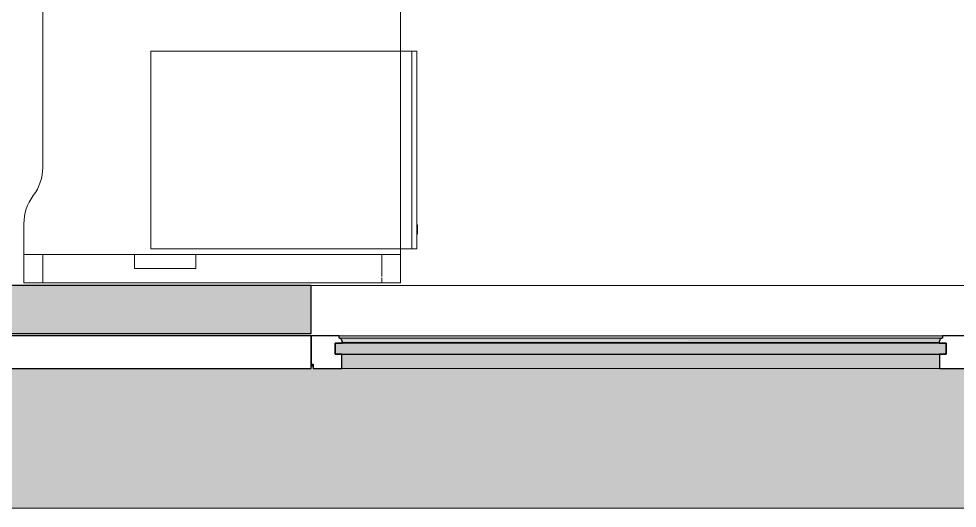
# Model space of a CAD drawing. Header units: millimetres. Extents: x 155927 to 326028, y -36033 to 97293.
# Drawn here: x 228238 to 230231, y 8897 to 9936 of the extents above; entities that cross this region are included whole.
import ezdxf

# ---------------------------------------------------------------- set-up
doc = ezdxf.new("R2010")
doc.units = ezdxf.units.MM
doc.header["$MEASUREMENT"] = 0
for name, color, linetype, lineweight in [('A-GLAZ', 7, 'CONTINUOUS', 9), ('A-WALL-PATT', 7, 'CONTINUOUS', 9), ('I-FURN', 8, 'CONTINUOUS', 9), ('I-WALL', 7, 'CONTINUOUS', 9)]:
    doc.layers.add(name, color=color, linetype=linetype, lineweight=lineweight)

msp = doc.modelspace()

# ---------------------------------------------------------------- hatches: boundary and pattern name
at = {"layer": 'A-GLAZ'}
h = msp.add_hatch(color=256, dxfattribs=at)
h.paths.add_polyline_path([(231142.8, 9202.6), (231142.8, 9262.5), (231140.8, 9262.5), (231140.8, 9202.6)], flags=0)
h.paths.add_polyline_path([(228922.4, 9255.8), (228919.6, 9257.5), (228920.9, 9256.4), (228922, 9255.9)], flags=0)
h.paths.add_polyline_path([(226222.4, 9255.8), (226219.6, 9257.5), (226220.9, 9256.4), (226222, 9255.9)], flags=0)
for points in [[(230196.8, 9257.5), (230199.6, 9257.5), (230199.6, 9262.5), (228918, 9262.5), (228918, 9257.5), (230195.8, 9257.5)], [(230193.8, 9252.6), (230195.6, 9256.2), (230195.8, 9257.5), (228920.9, 9257), (228923.6, 9253.9), (228924.3, 9252.6), (230193.4, 9252.6)], [(229663.3, 9248.6), (230192.4, 9248.6), (230193.6, 9252.6), (228924, 9251.5), (228925.3, 9248.6), (229056.7, 9248.6)], [(230207.6, 9223.6), (230207.6, 9247.5), (228910.1, 9247.5), (228910.1, 9223.6)], [(230193.6, 9193.6), (230193.6, 9223.6), (228924, 9223.6), (228924, 9193.6)], [(231140.8, 8896.6), (231142.8, 8896.6), (231142.8, 9198.3), (231140.8, 9198.3), (231140.8, 8967.6), (231074.8, 8967.6), (231074.8, 9198.3), (230254.5, 9198.3), (230254.5, 9193.6), (228863.2, 9193.6), (228863.2, 9198.3), (228858.8, 9198.3), (228858.8, 9193.6), (227558.8, 9193.6), (227558.8, 9198.3), (227554.5, 9198.3), (227554.5, 9193.6), (226163.2, 9193.6), (226163.2, 9198.3), (226158.8, 9198.3), (226158.8, 8933.6), (226058.8, 8933.6), (226058.8, 8896.6), (231074.8, 8896.6)]]:
    msp.add_hatch(color=256, dxfattribs=at).paths.add_polyline_path(points, flags=0)
h = msp.add_hatch(color=256, dxfattribs=at)
h.paths.add_polyline_path([(231142.8, 9198.3), (231142.8, 9200.4), (231140.8, 9200.4), (231140.8, 9198.3)], flags=0)
h.paths.add_polyline_path([(230254.5, 9198.3), (230258.8, 9198.3), (230258.8, 9200.4), (230254.5, 9200.4)], flags=0)
h.paths.add_polyline_path([(228858.8, 9198.3), (228863.2, 9198.3), (228863.2, 9200.4), (228858.8, 9200.4)], flags=0)
h.paths.add_polyline_path([(227554.5, 9198.3), (227558.8, 9198.3), (227558.8, 9200.4), (227554.5, 9200.4)], flags=0)
h.paths.add_polyline_path([(226158.8, 9198.3), (226163.2, 9198.3), (226163.2, 9200.4), (226158.8, 9200.4)], flags=0)
at = {"layer": 'A-WALL-PATT'}
for points in [[(228756.8, 9267.6), (228756.8, 9369.6), (227660.8, 9369.6), (227660.8, 9267.6), (228450.1, 9267.6)], [(228858.8, 9267.6), (228858.8, 9369.6), (228756.8, 9369.6), (228756.8, 9267.6)]]:
    msp.add_hatch(color=256, dxfattribs=at).paths.add_polyline_path(points, flags=0)

# ---------------------------------------------------------------- linework, layer by layer
at = {"layer": 'A-GLAZ', "lineweight": 30}
for p, q in [((228858.8, 9262.5), (227558.8, 9262.5)), ((228858.8, 9193.6), (228858.8, 9262.5)), ((228918, 9262.5), (228858.8, 9262.5)), ((228858.8, 9262.5), (228858.8, 9202.6)), ((228918, 9257.5), (228918, 9262.5)), ((228919.6, 9257.5), (228918, 9257.5)), ((230199.6, 9257.5), (230198.1, 9257.5)), ((230199.6, 9262.5), (230199.6, 9257.5)), ((230258.8, 9262.5), (230199.6, 9262.5)), ((228910.1, 9247.5), (228910.1, 9223.6)), ((230207.6, 9247.5), (228910.1, 9247.5)), ((228910.1, 9223.6), (228910.1, 9247.5)), ((228910.1, 9247.5), (228925.3, 9247.5)), ((228925.3, 9247.5), (228925.3, 9248.6)), ((230192.4, 9248.6), (230192.4, 9247.5)), ((230192.4, 9247.5), (230207.6, 9247.5)), ((230207.6, 9223.6), (230207.6, 9247.5)), ((230207.6, 9247.5), (230207.6, 9223.6)), ((228910.1, 9223.6), (230207.6, 9223.6)), ((228924, 9223.6), (228910.1, 9223.6)), ((228924, 9193.6), (228924, 9223.6)), ((230207.6, 9223.6), (230193.6, 9223.6)), ((230193.6, 9223.6), (230193.6, 9193.6)), ((227558.8, 9193.6), (228858.8, 9193.6)), ((228858.8, 9202.6), (228863.2, 9202.6)), ((228863.2, 9202.6), (228863.2, 9193.6)), ((228863.2, 9193.6), (228924, 9193.6)), ((230193.6, 9193.6), (230254.5, 9193.6))]:
    msp.add_line(p, q, dxfattribs=at)
at = {"layer": 'A-GLAZ'}
for p, q in [((230199.6, 9262.5), (228918, 9262.5)), ((228918, 9257.5), (228919.6, 9257.5)), ((228919.6, 9257.5), (230198.1, 9257.5)), ((230198.1, 9257.5), (230199.6, 9257.5)), ((228925.3, 9248.6), (230192.4, 9248.6)), ((228858.8, 9200.4), (228863.2, 9200.4)), ((228858.8, 9198.3), (228863.2, 9198.3)), ((228924, 9193.6), (230193.6, 9193.6)), ((226058.8, 8896.6), (231142.8, 8896.6))]:
    msp.add_line(p, q, dxfattribs=at)
at = {"layer": 'A-GLAZ', "lineweight": 30}
for centre, radius, start, end in [((228918.5, 9252.2), 5.36, 3.4261, 78.0476), ((228931.2, 9253), 7.4, 183.4261, 216.5739), ((230186.5, 9253), 7.4, 323.4261, 356.5739), ((230199.2, 9252.2), 5.36, 101.9524, 176.5739)]:
    msp.add_arc(centre, radius, start, end, dxfattribs=at)
at = {"layer": 'A-GLAZ'}
for points, knots in [([(228922, 9256.2), (228921.9, 9256.4), (228921.5, 9256.7), (228920.7, 9257.2), (228920, 9257.4), (228919.6, 9257.5)], [-0.4, -0.4, -0.4, -0.4, -0.3, -0.2, 0, 0, 0, 0]), ([(228923.8, 9252.6), (228923.8, 9253), (228923.7, 9253.7), (228923.3, 9254.6), (228923.1, 9255), (228923, 9255.2)], [-1, -1, -1, -1, -0.8, -0.7, -0.6, -0.6, -0.6, -0.6]), ([(230194.7, 9255.2), (230194.6, 9255), (230194.4, 9254.6), (230194, 9253.7), (230193.9, 9253), (230193.8, 9252.6)], [0.6, 0.6, 0.6, 0.6, 0.7, 0.8, 1, 1, 1, 1]), ([(230198.1, 9257.5), (230197.6, 9257.4), (230197, 9257.2), (230196.2, 9256.7), (230195.8, 9256.4), (230195.6, 9256.2)], [0, 0, 0, 0, 0.2, 0.3, 0.4, 0.4, 0.4, 0.4])]:
    msp.add_open_spline(points, degree=3, knots=knots, dxfattribs=at)
for points in [[(228925.3, 9248.6), (228925, 9249), (228924.7, 9249.4), (228924.5, 9249.8)], [(230193.1, 9249.8), (230192.9, 9249.4), (230192.7, 9249), (230192.4, 9248.6)]]:
    msp.add_open_spline(points, degree=3, dxfattribs=at)
at = {"layer": 'I-FURN'}
for p, q in [((229048.6, 9375.6), (229048.6, 10975.6)), ((229048.6, 10975.6), (229048.6, 9375.6)), ((228288.6, 10452.9), (228288.6, 9620.6)), ((228288.6, 9620.6), (228288.6, 10452.9)), ((228517.9, 9867.2), (228517.9, 9447.2)), ((229048.6, 9867.2), (228517.9, 9867.2)), ((229072.9, 9867.2), (229048.6, 9867.2)), ((229082.9, 9867.2), (229072.9, 9867.2)), ((229072.9, 9867.2), (229072.9, 9447.2)), ((229072.9, 9447.2), (229072.9, 9867.2)), ((229082.9, 9447.2), (229082.9, 9867.2)), ((228248.6, 9500.6), (228248.6, 9375.6)), ((228248.6, 9375.6), (228248.6, 9500.6)), ((229084.9, 9498.8), (229082.9, 9498.8)), ((229084.9, 9498.8), (229084.9, 9478.8)), ((229084.9, 9478.8), (229084.9, 9498.8)), ((229082.9, 9478.8), (229084.9, 9478.8)), ((228288.6, 9435.6), (228248.6, 9435.6)), ((228248.6, 9435.6), (228483.6, 9435.6)), ((228248.6, 9375.6), (228248.6, 9435.6)), ((228248.6, 9375.6), (228248.6, 9435.6)), ((229008.6, 9435.6), (228288.6, 9435.6)), ((228288.6, 9375.6), (228288.6, 9435.6)), ((228288.6, 9375.6), (228288.6, 9435.6)), ((228483.6, 9435.6), (228613.6, 9435.6)), ((228483.6, 9405.6), (228483.6, 9435.6)), ((228483.6, 9405.6), (228483.6, 9435.6)), ((228517.9, 9447.2), (229048.6, 9447.2)), ((228613.6, 9435.6), (229048.6, 9435.6)), ((228613.6, 9435.6), (228613.6, 9405.6)), ((228613.6, 9405.6), (228613.6, 9435.6)), ((229048.6, 9435.6), (229008.6, 9435.6)), ((229008.6, 9388.5), (229008.6, 9435.6)), ((229008.6, 9388.5), (229008.6, 9435.6)), ((229048.6, 9447.2), (229072.9, 9447.2)), ((229048.6, 9435.6), (229048.6, 9375.6)), ((229048.6, 9375.6), (229048.6, 9435.6)), ((229072.9, 9447.2), (229082.9, 9447.2)), ((228613.6, 9405.6), (228483.6, 9405.6)), ((228483.6, 9405.6), (228613.6, 9405.6)), ((228248.6, 9375.6), (228288.6, 9375.6)), ((229048.6, 9375.6), (228248.6, 9375.6)), ((228248.6, 9375.6), (229048.6, 9375.6)), ((229048.6, 9375.6), (228248.6, 9375.6)), ((228288.6, 9375.6), (229008.6, 9375.6)), ((229008.6, 9375.6), (229008.6, 9386.2)), ((229008.6, 9375.6), (229008.6, 9386.2)), ((229008.6, 9375.6), (229048.6, 9375.6))]:
    msp.add_line(p, q, dxfattribs=at)
for centre, start, end in [((228188.6, 9620.6), 323.1301, 0), ((228188.6, 9620.6), 323.1301, 0), ((228348.6, 9500.6), 143.1301, 180), ((228348.6, 9500.6), 143.1301, 180)]:
    msp.add_arc(centre, 100, start, end, dxfattribs=at)
at = {"layer": 'I-WALL', "lineweight": 30}
for p, q in [((228756.8, 9369.6), (227660.8, 9369.6)), ((228858.8, 9369.6), (228756.8, 9369.6)), ((228858.8, 9267.6), (228858.8, 9369.6)), ((227660.8, 9267.6), (228756.8, 9267.6)), ((228756.8, 9267.6), (228858.8, 9267.6))]:
    msp.add_line(p, q, dxfattribs=at)
at = {"layer": 'I-WALL'}
msp.add_line((228858.8, 9369.6), (230258.8, 9369.6), dxfattribs=at)

doc.saveas('drawing.dxf')
